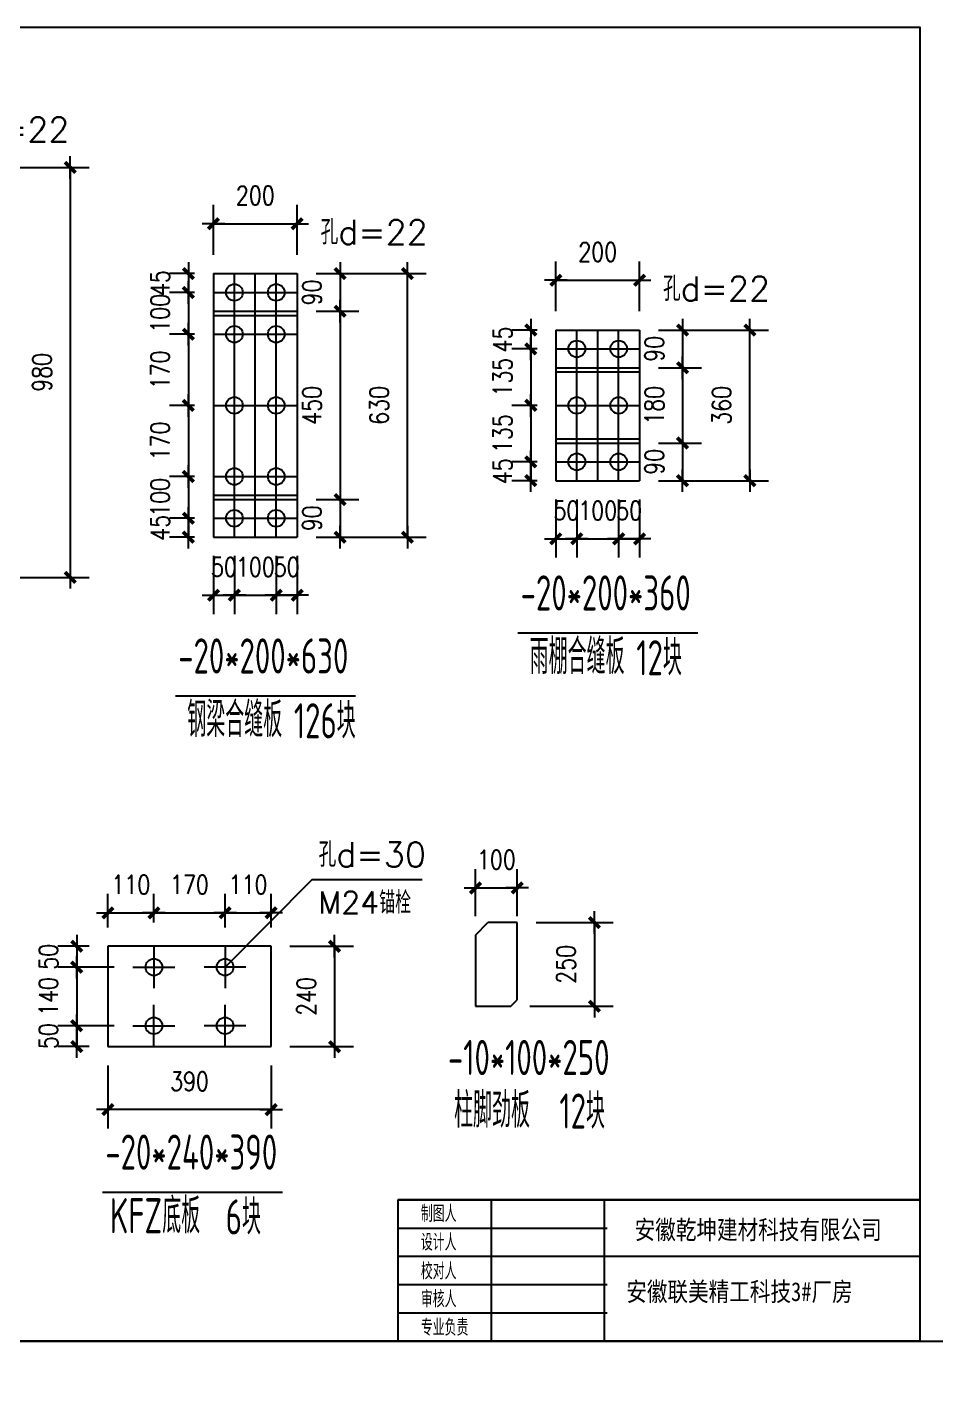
# Model space of a CAD drawing. Header units: millimetres. Extents: x 1471994 to 4527627, y -5186613 to -1927582.
# Drawn here: x 1483715 to 1488058, y -1968990 to -1962526 of the extents above; entities that cross this region are included whole.
import ezdxf

# ---------------------------------------------------------------- set-up
doc = ezdxf.new("R2010")
doc.units = ezdxf.units.MM
doc.header["$LTSCALE"] = 1000
doc.header["$PDMODE"] = 34
doc.linetypes.add('CENTER', pattern=[50.8, 31.75, -6.35, 6.35, -6.35])
doc.layers.add('轴线层', color=1, linetype='CENTER', lineweight=15)
doc.layers.add('钢架', color=7, linetype='Continuous', lineweight=25)
doc.styles.add('DIM_FONT', font='simplex.shx', dxfattribs={"width": 0.8, "bigfont": 'hztxt.shx'})
doc.styles.add('hz', font='gbenor.shx', dxfattribs={"width": 0.75, "height": 100, "bigfont": 'gbcbig.shx'})
doc.styles.get("Standard").update_dxf_attribs({"font": 'txt', "bigfont": 'gbcbig.shx'})
doc.styles.add('图框', font='')
doc.styles.get('图框').set_extended_font_data('SimSun')
doc.dimstyles.new('WGH(2)', dxfattribs={"dimscale": 1.2, "dimtxt": 100, "dimasz": 0.5, "dimexe": 75, "dimexo": 75, "dimgap": 75, "dimtad": 1, "dimdec": 0, "dimlfac": 0.5, "dimzin": 0, "dimdsep": 46, "dimtxsty": 'DIM_FONT', "dimblk1": '_DIMX', "dimblk2": '_DIMX', "dimsah": 1, "dimcen": 0.09, "dimclrd": 3, "dimclre": 3, "dimclrt": 7, "dimadec": 0, "dimazin": 0, "dimtfac": 1, "dimtdec": 0, "dimtix": 1, "dimtmove": 2, "dimatfit": 3, "dimldrblk": '_DIMX', "dimfxl": 1, "dimtolj": 1, "dimtzin": 0, "dimarcsym": 0})

# ---------------------------------------------------------------- blocks, each defined once
blk = doc.blocks.new('_DIMX')
blk.add_line((-150, 0), (150, 0))
at = {"const_width": 50}
blk.add_lwpolyline([(-70, -70), (70, 70)], dxfattribs=at)
blk = doc.blocks.new('*D285')
at = {"color": 3, "lineweight": -2}
for p, q in [((1483350.7, -1963197), (1484010.8, -1963197)), ((1483920.8, -1963197.4), (1483920.8, -1965156.6)), ((1483350.7, -1965157), (1484010.8, -1965157))]:
    blk.add_line(p, q, dxfattribs=at)
at = {"layer": 'Defpoints', "color": 0}
for p in [(1483260.7, -1963197), (1483260.7, -1965157), (1483920.8, -1965157)]:
    blk.add_point(p, dxfattribs=at)
at = {"color": 3, "lineweight": -2, "xscale": 0.36, "yscale": 0.36, "zscale": 0.36}
for p, rotation in [((1483920.8, -1963197), 90), ((1483920.8, -1965157), 270)]:
    blk.add_blockref('_DIMX', p, dxfattribs=dict(at, rotation=rotation))
at = {"color": 7, "insert": (1483785.8, -1964177), "char_height": 90, "attachment_point": 5, "rotation": 90, "style": 'DIM_FONT'}
blk.add_mtext('\\A1;980', dxfattribs=at)
blk = doc.blocks.new('*D301')
at = {"color": 3, "lineweight": -2}
for p, q in [((1484515.4, -1963704.7), (1484395.4, -1963704.7)), ((1484485.4, -1963704.3), (1484485.4, -1963704)), ((1484485.4, -1963704.7), (1484485.4, -1963794.7)), ((1484515.4, -1963794.7), (1484395.4, -1963794.7)), ((1484485.4, -1963795.1), (1484485.4, -1963795.4))]:
    blk.add_line(p, q, dxfattribs=at)
at = {"layer": 'Defpoints', "color": 0}
for p in [(1484605.4, -1963704.7), (1484485.4, -1963794.7), (1484605.4, -1963794.7)]:
    blk.add_point(p, dxfattribs=at)
at = {"color": 3, "lineweight": -2, "xscale": 0.36, "yscale": 0.36, "zscale": 0.36}
for p, rotation in [((1484485.4, -1963704.7), 270), ((1484485.4, -1963794.7), 90)]:
    blk.add_blockref('_DIMX', p, dxfattribs=dict(at, rotation=rotation))
at = {"color": 7, "insert": (1484350.4, -1963749.7), "char_height": 90, "attachment_point": 5, "rotation": 90, "style": 'DIM_FONT'}
blk.add_mtext('\\A1;45', dxfattribs=at)
blk = doc.blocks.new('*D302')
at = {"color": 3, "lineweight": -2}
for p, q in [((1484515.4, -1963794.7), (1484395.4, -1963794.7)), ((1484485.4, -1963794.3), (1484485.4, -1963794)), ((1484485.4, -1963794.7), (1484485.4, -1963994.7)), ((1484515.4, -1963994.7), (1484395.4, -1963994.7)), ((1484485.4, -1963995.1), (1484485.4, -1963995.4))]:
    blk.add_line(p, q, dxfattribs=at)
at = {"layer": 'Defpoints', "color": 0}
for p in [(1484605.4, -1963794.7), (1484485.4, -1963994.7), (1484605.4, -1963994.7)]:
    blk.add_point(p, dxfattribs=at)
at = {"color": 3, "lineweight": -2, "xscale": 0.36, "yscale": 0.36, "zscale": 0.36}
for p, rotation in [((1484485.4, -1963794.7), 270), ((1484485.4, -1963994.7), 90)]:
    blk.add_blockref('_DIMX', p, dxfattribs=dict(at, rotation=rotation))
at = {"color": 7, "insert": (1484350.4, -1963894.7), "char_height": 90, "attachment_point": 5, "rotation": 90, "style": 'DIM_FONT'}
blk.add_mtext('\\A1;100', dxfattribs=at)
blk = doc.blocks.new('*D303')
at = {"color": 3, "lineweight": -2}
for p, q in [((1484515.4, -1963994.7), (1484395.4, -1963994.7)), ((1484485.4, -1963994.3), (1484485.4, -1963994)), ((1484485.4, -1963994.7), (1484485.4, -1964334.7)), ((1484515.4, -1964334.7), (1484395.4, -1964334.7)), ((1484485.4, -1964335.1), (1484485.4, -1964335.4))]:
    blk.add_line(p, q, dxfattribs=at)
at = {"layer": 'Defpoints', "color": 0}
for p in [(1484605.4, -1963994.7), (1484485.4, -1964334.7), (1484605.4, -1964334.7)]:
    blk.add_point(p, dxfattribs=at)
at = {"color": 3, "lineweight": -2, "xscale": 0.36, "yscale": 0.36, "zscale": 0.36}
for p, rotation in [((1484485.4, -1963994.7), 270), ((1484485.4, -1964334.7), 90)]:
    blk.add_blockref('_DIMX', p, dxfattribs=dict(at, rotation=rotation))
at = {"color": 7, "insert": (1484350.4, -1964164.7), "char_height": 90, "attachment_point": 5, "rotation": 90, "style": 'DIM_FONT'}
blk.add_mtext('\\A1;170', dxfattribs=at)
blk = doc.blocks.new('*D304')
at = {"color": 3, "lineweight": -2}
for p, q in [((1484515.4, -1964334.7), (1484395.4, -1964334.7)), ((1484485.4, -1964334.3), (1484485.4, -1964334)), ((1484485.4, -1964334.7), (1484485.4, -1964674.7)), ((1484515.4, -1964674.7), (1484395.4, -1964674.7)), ((1484485.4, -1964675.1), (1484485.4, -1964675.4))]:
    blk.add_line(p, q, dxfattribs=at)
at = {"layer": 'Defpoints', "color": 0}
for p in [(1484605.4, -1964334.7), (1484485.4, -1964674.7), (1484605.4, -1964674.7)]:
    blk.add_point(p, dxfattribs=at)
at = {"color": 3, "lineweight": -2, "xscale": 0.36, "yscale": 0.36, "zscale": 0.36}
for p, rotation in [((1484485.4, -1964334.7), 270), ((1484485.4, -1964674.7), 90)]:
    blk.add_blockref('_DIMX', p, dxfattribs=dict(at, rotation=rotation))
at = {"color": 7, "insert": (1484350.4, -1964504.7), "char_height": 90, "attachment_point": 5, "rotation": 90, "style": 'DIM_FONT'}
blk.add_mtext('\\A1;170', dxfattribs=at)
blk = doc.blocks.new('*D305')
at = {"color": 3, "lineweight": -2}
for p, q in [((1484515.4, -1964674.7), (1484395.4, -1964674.7)), ((1484485.4, -1964674.3), (1484485.4, -1964674)), ((1484485.4, -1964674.7), (1484485.4, -1964874.7)), ((1484515.4, -1964874.7), (1484395.4, -1964874.7)), ((1484485.4, -1964875.1), (1484485.4, -1964875.4))]:
    blk.add_line(p, q, dxfattribs=at)
at = {"layer": 'Defpoints', "color": 0}
for p in [(1484605.4, -1964674.7), (1484485.4, -1964874.7), (1484605.4, -1964874.7)]:
    blk.add_point(p, dxfattribs=at)
at = {"color": 3, "lineweight": -2, "xscale": 0.36, "yscale": 0.36, "zscale": 0.36}
for p, rotation in [((1484485.4, -1964674.7), 270), ((1484485.4, -1964874.7), 90)]:
    blk.add_blockref('_DIMX', p, dxfattribs=dict(at, rotation=rotation))
at = {"color": 7, "insert": (1484350.4, -1964774.7), "char_height": 90, "attachment_point": 5, "rotation": 90, "style": 'DIM_FONT'}
blk.add_mtext('\\A1;100', dxfattribs=at)
blk = doc.blocks.new('*D306')
at = {"color": 3, "lineweight": -2}
for p, q in [((1484515.4, -1964874.7), (1484395.4, -1964874.7)), ((1484485.4, -1964874.3), (1484485.4, -1964874)), ((1484485.4, -1964874.7), (1484485.4, -1964964.7)), ((1484515.4, -1964964.7), (1484395.4, -1964964.7)), ((1484485.4, -1964965.1), (1484485.4, -1964965.4))]:
    blk.add_line(p, q, dxfattribs=at)
at = {"layer": 'Defpoints', "color": 0}
for p in [(1484605.4, -1964874.7), (1484485.4, -1964964.7), (1484605.4, -1964964.7)]:
    blk.add_point(p, dxfattribs=at)
at = {"color": 3, "lineweight": -2, "xscale": 0.36, "yscale": 0.36, "zscale": 0.36}
for p, rotation in [((1484485.4, -1964874.7), 270), ((1484485.4, -1964964.7), 90)]:
    blk.add_blockref('_DIMX', p, dxfattribs=dict(at, rotation=rotation))
at = {"color": 7, "insert": (1484350.4, -1964919.7), "char_height": 90, "attachment_point": 5, "rotation": 90, "style": 'DIM_FONT'}
blk.add_mtext('\\A1;45', dxfattribs=at)
blk = doc.blocks.new('*D307')
at = {"color": 3, "lineweight": -2}
for p, q in [((1485095.4, -1963704.7), (1485300.6, -1963704.7)), ((1485210.6, -1963704.3), (1485210.6, -1963704)), ((1485210.6, -1963704.7), (1485210.6, -1963884.7)), ((1485095.4, -1963884.7), (1485300.6, -1963884.7)), ((1485210.6, -1963885.1), (1485210.6, -1963885.4))]:
    blk.add_line(p, q, dxfattribs=at)
at = {"layer": 'Defpoints', "color": 0}
for p in [(1485005.4, -1963704.7), (1485005.4, -1963884.7), (1485210.6, -1963884.7)]:
    blk.add_point(p, dxfattribs=at)
at = {"color": 3, "lineweight": -2, "xscale": 0.36, "yscale": 0.36, "zscale": 0.36}
for p, rotation in [((1485210.6, -1963704.7), 270), ((1485210.6, -1963884.7), 90)]:
    blk.add_blockref('_DIMX', p, dxfattribs=dict(at, rotation=rotation))
at = {"color": 7, "insert": (1485075.6, -1963794.7), "char_height": 90, "attachment_point": 5, "rotation": 90, "style": 'DIM_FONT'}
blk.add_mtext('\\A1;90', dxfattribs=at)
blk = doc.blocks.new('*D308')
at = {"color": 3, "lineweight": -2}
for p, q in [((1485095.4, -1963884.7), (1485300.6, -1963884.7)), ((1485210.6, -1963885.1), (1485210.6, -1964784.3)), ((1485095.4, -1964784.7), (1485300.6, -1964784.7))]:
    blk.add_line(p, q, dxfattribs=at)
at = {"layer": 'Defpoints', "color": 0}
for p in [(1485005.4, -1963884.7), (1485005.4, -1964784.7), (1485210.6, -1964784.7)]:
    blk.add_point(p, dxfattribs=at)
at = {"color": 3, "lineweight": -2, "xscale": 0.36, "yscale": 0.36, "zscale": 0.36}
for p, rotation in [((1485210.6, -1963884.7), 90), ((1485210.6, -1964784.7), 270)]:
    blk.add_blockref('_DIMX', p, dxfattribs=dict(at, rotation=rotation))
at = {"color": 7, "insert": (1485075.6, -1964334.7), "char_height": 90, "attachment_point": 5, "rotation": 90, "style": 'DIM_FONT'}
blk.add_mtext('\\A1;450', dxfattribs=at)
blk = doc.blocks.new('*D309')
at = {"color": 3, "lineweight": -2}
for p, q in [((1485095.4, -1964784.7), (1485300.6, -1964784.7)), ((1485210.6, -1964784.3), (1485210.6, -1964784)), ((1485210.6, -1964784.7), (1485210.6, -1964964.7)), ((1485095.4, -1964964.7), (1485300.6, -1964964.7)), ((1485210.6, -1964965.1), (1485210.6, -1964965.4))]:
    blk.add_line(p, q, dxfattribs=at)
at = {"layer": 'Defpoints', "color": 0}
for p in [(1485005.4, -1964784.7), (1485005.4, -1964964.7), (1485210.6, -1964964.7)]:
    blk.add_point(p, dxfattribs=at)
at = {"color": 3, "lineweight": -2, "xscale": 0.36, "yscale": 0.36, "zscale": 0.36}
for p, rotation in [((1485210.6, -1964784.7), 270), ((1485210.6, -1964964.7), 90)]:
    blk.add_blockref('_DIMX', p, dxfattribs=dict(at, rotation=rotation))
at = {"color": 7, "insert": (1485075.6, -1964874.7), "char_height": 90, "attachment_point": 5, "rotation": 90, "style": 'DIM_FONT'}
blk.add_mtext('\\A1;90', dxfattribs=at)
blk = doc.blocks.new('*D310')
at = {"color": 3, "lineweight": -2}
for p, q in [((1485095.4, -1963704.7), (1485622.2, -1963704.7)), ((1485532.2, -1964964.3), (1485532.2, -1963705.1)), ((1485095.4, -1964964.7), (1485622.2, -1964964.7))]:
    blk.add_line(p, q, dxfattribs=at)
at = {"layer": 'Defpoints', "color": 0}
for p in [(1485005.4, -1963704.7), (1485532.2, -1963704.7), (1485005.4, -1964964.7)]:
    blk.add_point(p, dxfattribs=at)
at = {"color": 3, "lineweight": -2, "xscale": 0.36, "yscale": 0.36, "zscale": 0.36}
for p, rotation in [((1485532.2, -1963704.7), 90), ((1485532.2, -1964964.7), 270)]:
    blk.add_blockref('_DIMX', p, dxfattribs=dict(at, rotation=rotation))
at = {"color": 7, "insert": (1485397.2, -1964334.7), "char_height": 90, "attachment_point": 5, "rotation": 90, "style": 'DIM_FONT'}
blk.add_mtext('\\A1;630', dxfattribs=at)
blk = doc.blocks.new('*D311')
at = {"color": 3, "lineweight": -2}
for p, q in [((1484605.4, -1963614.7), (1484605.4, -1963376.2)), ((1485005.4, -1963614.7), (1485005.4, -1963376.2)), ((1484605.7, -1963466.2), (1485005, -1963466.2))]:
    blk.add_line(p, q, dxfattribs=at)
at = {"layer": 'Defpoints', "color": 0}
for p in [(1485005.4, -1963466.2), (1484605.4, -1963704.7), (1485005.4, -1963704.7)]:
    blk.add_point(p, dxfattribs=at)
at = {"color": 3, "lineweight": -2, "xscale": 0.36, "yscale": 0.36, "zscale": 0.36, "rotation": 180}
blk.add_blockref('_DIMX', (1484605.4, -1963466.2), dxfattribs=at)
at = {"color": 3, "lineweight": -2, "xscale": 0.36, "yscale": 0.36, "zscale": 0.36}
blk.add_blockref('_DIMX', (1485005.4, -1963466.2), dxfattribs=at)
at = {"color": 7, "insert": (1484805.4, -1963331.2), "char_height": 90, "attachment_point": 5, "style": 'DIM_FONT'}
blk.add_mtext('\\A1;200', dxfattribs=at)
blk = doc.blocks.new('*D312')
at = {"color": 3, "lineweight": -2}
for p, q in [((1484605.4, -1965054.7), (1484605.4, -1965332.6)), ((1484705.4, -1965054.7), (1484705.4, -1965332.6)), ((1484605, -1965242.6), (1484604.6, -1965242.6)), ((1484605.4, -1965242.6), (1484705.4, -1965242.6)), ((1484705.7, -1965242.6), (1484706.1, -1965242.6))]:
    blk.add_line(p, q, dxfattribs=at)
at = {"layer": 'Defpoints', "color": 0}
for p in [(1484605.4, -1964964.7), (1484705.4, -1964964.7), (1484705.4, -1965242.6)]:
    blk.add_point(p, dxfattribs=at)
at = {"color": 3, "lineweight": -2, "xscale": 0.36, "yscale": 0.36, "zscale": 0.36}
blk.add_blockref('_DIMX', (1484605.4, -1965242.6), dxfattribs=at)
at = {"color": 3, "lineweight": -2, "xscale": 0.36, "yscale": 0.36, "zscale": 0.36, "rotation": 180}
blk.add_blockref('_DIMX', (1484705.4, -1965242.6), dxfattribs=at)
at = {"color": 7, "insert": (1484655.4, -1965107.6), "char_height": 90, "attachment_point": 5, "style": 'DIM_FONT'}
blk.add_mtext('\\A1;50', dxfattribs=at)
blk = doc.blocks.new('*D313')
at = {"color": 3, "lineweight": -2}
for p, q in [((1484705.4, -1965054.7), (1484705.4, -1965332.6)), ((1484905.4, -1965054.7), (1484905.4, -1965332.6)), ((1484705, -1965242.6), (1484704.6, -1965242.6)), ((1484705.4, -1965242.6), (1484905.4, -1965242.6)), ((1484905.7, -1965242.6), (1484906.1, -1965242.6))]:
    blk.add_line(p, q, dxfattribs=at)
at = {"layer": 'Defpoints', "color": 0}
for p in [(1484705.4, -1964964.7), (1484905.4, -1964964.7), (1484905.4, -1965242.6)]:
    blk.add_point(p, dxfattribs=at)
at = {"color": 3, "lineweight": -2, "xscale": 0.36, "yscale": 0.36, "zscale": 0.36}
blk.add_blockref('_DIMX', (1484705.4, -1965242.6), dxfattribs=at)
at = {"color": 3, "lineweight": -2, "xscale": 0.36, "yscale": 0.36, "zscale": 0.36, "rotation": 180}
blk.add_blockref('_DIMX', (1484905.4, -1965242.6), dxfattribs=at)
at = {"color": 7, "insert": (1484805.4, -1965107.6), "char_height": 90, "attachment_point": 5, "style": 'DIM_FONT'}
blk.add_mtext('\\A1;100', dxfattribs=at)
blk = doc.blocks.new('*D314')
at = {"color": 3, "lineweight": -2}
for p, q in [((1484905.4, -1965054.7), (1484905.4, -1965332.6)), ((1485005.4, -1965054.7), (1485005.4, -1965332.6)), ((1484905, -1965242.6), (1484904.6, -1965242.6)), ((1484905.4, -1965242.6), (1485005.4, -1965242.6)), ((1485005.7, -1965242.6), (1485006.1, -1965242.6))]:
    blk.add_line(p, q, dxfattribs=at)
at = {"layer": 'Defpoints', "color": 0}
for p in [(1484905.4, -1964964.7), (1485005.4, -1964964.7), (1485005.4, -1965242.6)]:
    blk.add_point(p, dxfattribs=at)
at = {"color": 3, "lineweight": -2, "xscale": 0.36, "yscale": 0.36, "zscale": 0.36}
blk.add_blockref('_DIMX', (1484905.4, -1965242.6), dxfattribs=at)
at = {"color": 3, "lineweight": -2, "xscale": 0.36, "yscale": 0.36, "zscale": 0.36, "rotation": 180}
blk.add_blockref('_DIMX', (1485005.4, -1965242.6), dxfattribs=at)
at = {"color": 7, "insert": (1484955.4, -1965107.6), "char_height": 90, "attachment_point": 5, "style": 'DIM_FONT'}
blk.add_mtext('\\A1;50', dxfattribs=at)
blk = doc.blocks.new('*D325')
at = {"color": 3, "lineweight": -2}
for p, q in [((1484010.8, -1966921), (1483861.7, -1966921)), ((1483951.7, -1966920.6), (1483951.7, -1966920.3)), ((1483951.7, -1966921), (1483951.7, -1967021)), ((1484130.8, -1967021), (1483861.7, -1967021)), ((1483951.7, -1967021.3), (1483951.7, -1967021.7))]:
    blk.add_line(p, q, dxfattribs=at)
at = {"layer": 'Defpoints', "color": 0}
for p in [(1484100.8, -1966921), (1483951.7, -1967021), (1484220.8, -1967021)]:
    blk.add_point(p, dxfattribs=at)
at = {"color": 3, "lineweight": -2, "xscale": 0.36, "yscale": 0.36, "zscale": 0.36}
for p, rotation in [((1483951.7, -1966921), 270), ((1483951.7, -1967021), 90)]:
    blk.add_blockref('_DIMX', p, dxfattribs=dict(at, rotation=rotation))
at = {"color": 7, "insert": (1483816.7, -1966971), "char_height": 90, "attachment_point": 5, "rotation": 90, "style": 'DIM_FONT'}
blk.add_mtext('\\A1;50', dxfattribs=at)
blk = doc.blocks.new('*D326')
at = {"color": 3, "lineweight": -2}
for p, q in [((1484130.8, -1967021), (1483861.7, -1967021)), ((1483951.7, -1967020.6), (1483951.7, -1967020.3)), ((1483951.7, -1967021), (1483951.7, -1967301)), ((1484130.8, -1967301), (1483861.7, -1967301)), ((1483951.7, -1967301.3), (1483951.7, -1967301.7))]:
    blk.add_line(p, q, dxfattribs=at)
at = {"layer": 'Defpoints', "color": 0}
for p in [(1484220.8, -1967021), (1483951.7, -1967301), (1484220.8, -1967301)]:
    blk.add_point(p, dxfattribs=at)
at = {"color": 3, "lineweight": -2, "xscale": 0.36, "yscale": 0.36, "zscale": 0.36}
for p, rotation in [((1483951.7, -1967021), 270), ((1483951.7, -1967301), 90)]:
    blk.add_blockref('_DIMX', p, dxfattribs=dict(at, rotation=rotation))
at = {"color": 7, "insert": (1483816.7, -1967161), "char_height": 90, "attachment_point": 5, "rotation": 90, "style": 'DIM_FONT'}
blk.add_mtext('\\A1;140', dxfattribs=at)
blk = doc.blocks.new('*D327')
at = {"color": 3, "lineweight": -2}
for p, q in [((1484130.8, -1967301), (1483861.7, -1967301)), ((1483951.7, -1967300.6), (1483951.7, -1967300.3)), ((1483951.7, -1967301), (1483951.7, -1967401)), ((1484010.8, -1967401), (1483861.7, -1967401)), ((1483951.7, -1967401.3), (1483951.7, -1967401.7))]:
    blk.add_line(p, q, dxfattribs=at)
at = {"layer": 'Defpoints', "color": 0}
for p in [(1484220.8, -1967301), (1483951.7, -1967401), (1484100.8, -1967401)]:
    blk.add_point(p, dxfattribs=at)
at = {"color": 3, "lineweight": -2, "xscale": 0.36, "yscale": 0.36, "zscale": 0.36}
for p, rotation in [((1483951.7, -1967301), 270), ((1483951.7, -1967401), 90)]:
    blk.add_blockref('_DIMX', p, dxfattribs=dict(at, rotation=rotation))
at = {"color": 7, "insert": (1483816.7, -1967351), "char_height": 90, "attachment_point": 5, "rotation": 90, "style": 'DIM_FONT'}
blk.add_mtext('\\A1;50', dxfattribs=at)
blk = doc.blocks.new('*D328')
at = {"color": 3, "lineweight": -2}
for p, q in [((1484100.8, -1966831), (1484100.8, -1966671)), ((1484320.8, -1966806.8), (1484320.8, -1966671)), ((1484100.5, -1966761), (1484100.1, -1966761)), ((1484100.8, -1966761), (1484320.8, -1966761)), ((1484321.2, -1966761), (1484321.6, -1966761))]:
    blk.add_line(p, q, dxfattribs=at)
at = {"layer": 'Defpoints', "color": 0}
for p in [(1484320.8, -1966761), (1484100.8, -1966921), (1484320.8, -1966896.8)]:
    blk.add_point(p, dxfattribs=at)
at = {"color": 3, "lineweight": -2, "xscale": 0.36, "yscale": 0.36, "zscale": 0.36}
blk.add_blockref('_DIMX', (1484100.8, -1966761), dxfattribs=at)
at = {"color": 3, "lineweight": -2, "xscale": 0.36, "yscale": 0.36, "zscale": 0.36, "rotation": 180}
blk.add_blockref('_DIMX', (1484320.8, -1966761), dxfattribs=at)
at = {"color": 7, "insert": (1484210.8, -1966626), "char_height": 90, "attachment_point": 5, "style": 'DIM_FONT'}
blk.add_mtext('\\A1;110', dxfattribs=at)
blk = doc.blocks.new('*D329')
at = {"color": 3, "lineweight": -2}
for p, q in [((1484320.8, -1966806.8), (1484320.8, -1966671)), ((1484660.8, -1966831), (1484660.8, -1966671)), ((1484320.5, -1966761), (1484320.1, -1966761)), ((1484320.8, -1966761), (1484660.8, -1966761)), ((1484661.2, -1966761), (1484661.6, -1966761))]:
    blk.add_line(p, q, dxfattribs=at)
at = {"layer": 'Defpoints', "color": 0}
for p in [(1484660.8, -1966761), (1484320.8, -1966896.8), (1484660.8, -1966921)]:
    blk.add_point(p, dxfattribs=at)
at = {"color": 3, "lineweight": -2, "xscale": 0.36, "yscale": 0.36, "zscale": 0.36}
blk.add_blockref('_DIMX', (1484320.8, -1966761), dxfattribs=at)
at = {"color": 3, "lineweight": -2, "xscale": 0.36, "yscale": 0.36, "zscale": 0.36, "rotation": 180}
blk.add_blockref('_DIMX', (1484660.8, -1966761), dxfattribs=at)
at = {"color": 7, "insert": (1484490.8, -1966626), "char_height": 90, "attachment_point": 5, "style": 'DIM_FONT'}
blk.add_mtext('\\A1;170', dxfattribs=at)
blk = doc.blocks.new('*D330')
at = {"color": 3, "lineweight": -2}
for p, q in [((1484660.8, -1966831), (1484660.8, -1966671)), ((1484880.8, -1966831), (1484880.8, -1966671)), ((1484660.5, -1966761), (1484660.1, -1966761)), ((1484660.8, -1966761), (1484880.8, -1966761)), ((1484881.2, -1966761), (1484881.6, -1966761))]:
    blk.add_line(p, q, dxfattribs=at)
at = {"layer": 'Defpoints', "color": 0}
for p in [(1484880.8, -1966761), (1484660.8, -1966921), (1484880.8, -1966921)]:
    blk.add_point(p, dxfattribs=at)
at = {"color": 3, "lineweight": -2, "xscale": 0.36, "yscale": 0.36, "zscale": 0.36}
blk.add_blockref('_DIMX', (1484660.8, -1966761), dxfattribs=at)
at = {"color": 3, "lineweight": -2, "xscale": 0.36, "yscale": 0.36, "zscale": 0.36, "rotation": 180}
blk.add_blockref('_DIMX', (1484880.8, -1966761), dxfattribs=at)
at = {"color": 7, "insert": (1484770.8, -1966626), "char_height": 90, "attachment_point": 5, "style": 'DIM_FONT'}
blk.add_mtext('\\A1;110', dxfattribs=at)
blk = doc.blocks.new('*D331')
at = {"color": 3, "lineweight": -2}
for p, q in [((1484970.8, -1966921), (1485274, -1966921)), ((1485184, -1966921.3), (1485184, -1967400.6)), ((1484970.8, -1967401), (1485274, -1967401))]:
    blk.add_line(p, q, dxfattribs=at)
at = {"layer": 'Defpoints', "color": 0}
for p in [(1484880.8, -1966921), (1484880.8, -1967401), (1485184, -1967401)]:
    blk.add_point(p, dxfattribs=at)
at = {"color": 3, "lineweight": -2, "xscale": 0.36, "yscale": 0.36, "zscale": 0.36}
for p, rotation in [((1485184, -1966921), 90), ((1485184, -1967401), 270)]:
    blk.add_blockref('_DIMX', p, dxfattribs=dict(at, rotation=rotation))
at = {"color": 7, "insert": (1485049, -1967161), "char_height": 90, "attachment_point": 5, "rotation": 90, "style": 'DIM_FONT'}
blk.add_mtext('\\A1;240', dxfattribs=at)
blk = doc.blocks.new('*D332')
at = {"color": 3, "lineweight": -2}
for p, q in [((1484100.8, -1967491), (1484100.8, -1967791.9)), ((1484880.8, -1967491), (1484880.8, -1967791.9)), ((1484880.5, -1967701.9), (1484101.2, -1967701.9))]:
    blk.add_line(p, q, dxfattribs=at)
at = {"layer": 'Defpoints', "color": 0}
for p in [(1484100.8, -1967401), (1484880.8, -1967401), (1484100.8, -1967701.9)]:
    blk.add_point(p, dxfattribs=at)
at = {"color": 3, "lineweight": -2, "xscale": 0.36, "yscale": 0.36, "zscale": 0.36, "rotation": 180}
blk.add_blockref('_DIMX', (1484100.8, -1967701.9), dxfattribs=at)
at = {"color": 3, "lineweight": -2, "xscale": 0.36, "yscale": 0.36, "zscale": 0.36}
blk.add_blockref('_DIMX', (1484880.8, -1967701.9), dxfattribs=at)
at = {"color": 7, "insert": (1484490.8, -1967566.9), "char_height": 90, "attachment_point": 5, "style": 'DIM_FONT'}
blk.add_mtext('\\A1;390', dxfattribs=at)
blk = doc.blocks.new('*D333')
at = {"color": 3, "lineweight": -2}
for p, q in [((1486147.2, -1966807.6), (1486515.7, -1966807.6)), ((1486425.7, -1966808), (1486425.7, -1967207.3)), ((1486117.2, -1967207.6), (1486515.7, -1967207.6))]:
    blk.add_line(p, q, dxfattribs=at)
at = {"layer": 'Defpoints', "color": 0}
for p in [(1486057.2, -1966807.6), (1486027.2, -1967207.6), (1486425.7, -1967207.6)]:
    blk.add_point(p, dxfattribs=at)
at = {"color": 3, "lineweight": -2, "xscale": 0.36, "yscale": 0.36, "zscale": 0.36}
for p, rotation in [((1486425.7, -1966807.6), 90), ((1486425.7, -1967207.6), 270)]:
    blk.add_blockref('_DIMX', p, dxfattribs=dict(at, rotation=rotation))
at = {"color": 7, "insert": (1486290.7, -1967007.6), "char_height": 90, "attachment_point": 5, "rotation": 90, "style": 'DIM_FONT'}
blk.add_mtext('\\A1;250', dxfattribs=at)
blk = doc.blocks.new('*D334')
at = {"color": 3, "lineweight": -2}
for p, q in [((1485857.2, -1966777.6), (1485857.2, -1966552.1)), ((1486057.2, -1966777.6), (1486057.2, -1966552.1)), ((1485856.8, -1966642.1), (1485856.5, -1966642.1)), ((1485857.2, -1966642.1), (1486057.2, -1966642.1)), ((1486057.6, -1966642.1), (1486057.9, -1966642.1))]:
    blk.add_line(p, q, dxfattribs=at)
at = {"layer": 'Defpoints', "color": 0}
for p in [(1486057.2, -1966642.1), (1485857.2, -1966867.6), (1486057.2, -1966867.6)]:
    blk.add_point(p, dxfattribs=at)
at = {"color": 3, "lineweight": -2, "xscale": 0.36, "yscale": 0.36, "zscale": 0.36}
blk.add_blockref('_DIMX', (1485857.2, -1966642.1), dxfattribs=at)
at = {"color": 3, "lineweight": -2, "xscale": 0.36, "yscale": 0.36, "zscale": 0.36, "rotation": 180}
blk.add_blockref('_DIMX', (1486057.2, -1966642.1), dxfattribs=at)
at = {"color": 7, "insert": (1485957.2, -1966507.1), "char_height": 90, "attachment_point": 5, "style": 'DIM_FONT'}
blk.add_mtext('\\A1;100', dxfattribs=at)
blk = doc.blocks.new('*D335')
at = {"color": 3, "lineweight": -2}
for p, q in [((1486151.7, -1963974.7), (1486031.7, -1963974.7)), ((1486121.7, -1963974.3), (1486121.7, -1963974)), ((1486121.7, -1963974.7), (1486121.7, -1964064.7)), ((1486151.7, -1964064.7), (1486031.7, -1964064.7)), ((1486121.7, -1964065.1), (1486121.7, -1964065.4))]:
    blk.add_line(p, q, dxfattribs=at)
at = {"layer": 'Defpoints', "color": 0}
for p in [(1486241.7, -1963974.7), (1486121.7, -1964064.7), (1486241.7, -1964064.7)]:
    blk.add_point(p, dxfattribs=at)
at = {"color": 3, "lineweight": -2, "xscale": 0.36, "yscale": 0.36, "zscale": 0.36}
for p, rotation in [((1486121.7, -1963974.7), 270), ((1486121.7, -1964064.7), 90)]:
    blk.add_blockref('_DIMX', p, dxfattribs=dict(at, rotation=rotation))
at = {"color": 7, "insert": (1485986.7, -1964019.7), "char_height": 90, "attachment_point": 5, "rotation": 90, "style": 'DIM_FONT'}
blk.add_mtext('\\A1;45', dxfattribs=at)
blk = doc.blocks.new('*D336')
at = {"color": 3, "lineweight": -2}
for p, q in [((1486151.7, -1964064.7), (1486031.7, -1964064.7)), ((1486121.7, -1964064.3), (1486121.7, -1964064)), ((1486121.7, -1964064.7), (1486121.7, -1964334.7)), ((1486151.7, -1964334.7), (1486031.7, -1964334.7)), ((1486121.7, -1964335.1), (1486121.7, -1964335.4))]:
    blk.add_line(p, q, dxfattribs=at)
at = {"layer": 'Defpoints', "color": 0}
for p in [(1486241.7, -1964064.7), (1486121.7, -1964334.7), (1486241.7, -1964334.7)]:
    blk.add_point(p, dxfattribs=at)
at = {"color": 3, "lineweight": -2, "xscale": 0.36, "yscale": 0.36, "zscale": 0.36}
for p, rotation in [((1486121.7, -1964064.7), 270), ((1486121.7, -1964334.7), 90)]:
    blk.add_blockref('_DIMX', p, dxfattribs=dict(at, rotation=rotation))
at = {"color": 7, "insert": (1485986.7, -1964199.7), "char_height": 90, "attachment_point": 5, "rotation": 90, "style": 'DIM_FONT'}
blk.add_mtext('\\A1;135', dxfattribs=at)
blk = doc.blocks.new('*D337')
at = {"color": 3, "lineweight": -2}
for p, q in [((1486151.7, -1964334.7), (1486031.7, -1964334.7)), ((1486121.7, -1964334.3), (1486121.7, -1964334)), ((1486121.7, -1964334.7), (1486121.7, -1964604.7)), ((1486151.7, -1964604.7), (1486031.7, -1964604.7)), ((1486121.7, -1964605.1), (1486121.7, -1964605.4))]:
    blk.add_line(p, q, dxfattribs=at)
at = {"layer": 'Defpoints', "color": 0}
for p in [(1486241.7, -1964334.7), (1486121.7, -1964604.7), (1486241.7, -1964604.7)]:
    blk.add_point(p, dxfattribs=at)
at = {"color": 3, "lineweight": -2, "xscale": 0.36, "yscale": 0.36, "zscale": 0.36}
for p, rotation in [((1486121.7, -1964334.7), 270), ((1486121.7, -1964604.7), 90)]:
    blk.add_blockref('_DIMX', p, dxfattribs=dict(at, rotation=rotation))
at = {"color": 7, "insert": (1485986.7, -1964469.7), "char_height": 90, "attachment_point": 5, "rotation": 90, "style": 'DIM_FONT'}
blk.add_mtext('\\A1;135', dxfattribs=at)
blk = doc.blocks.new('*D338')
at = {"color": 3, "lineweight": -2}
for p, q in [((1486151.7, -1964604.7), (1486031.7, -1964604.7)), ((1486121.7, -1964604.3), (1486121.7, -1964604)), ((1486121.7, -1964604.7), (1486121.7, -1964694.7)), ((1486151.7, -1964694.7), (1486031.7, -1964694.7)), ((1486121.7, -1964695.1), (1486121.7, -1964695.4))]:
    blk.add_line(p, q, dxfattribs=at)
at = {"layer": 'Defpoints', "color": 0}
for p in [(1486241.7, -1964604.7), (1486121.7, -1964694.7), (1486241.7, -1964694.7)]:
    blk.add_point(p, dxfattribs=at)
at = {"color": 3, "lineweight": -2, "xscale": 0.36, "yscale": 0.36, "zscale": 0.36}
for p, rotation in [((1486121.7, -1964604.7), 270), ((1486121.7, -1964694.7), 90)]:
    blk.add_blockref('_DIMX', p, dxfattribs=dict(at, rotation=rotation))
at = {"color": 7, "insert": (1485986.7, -1964649.7), "char_height": 90, "attachment_point": 5, "rotation": 90, "style": 'DIM_FONT'}
blk.add_mtext('\\A1;45', dxfattribs=at)
blk = doc.blocks.new('*D339')
at = {"color": 3, "lineweight": -2}
for p, q in [((1486731.7, -1963974.7), (1486936.9, -1963974.7)), ((1486846.9, -1963974.3), (1486846.9, -1963974)), ((1486846.9, -1963974.7), (1486846.9, -1964154.7)), ((1486731.7, -1964154.7), (1486936.9, -1964154.7)), ((1486846.9, -1964155.1), (1486846.9, -1964155.4))]:
    blk.add_line(p, q, dxfattribs=at)
at = {"layer": 'Defpoints', "color": 0}
for p in [(1486641.7, -1963974.7), (1486641.7, -1964154.7), (1486846.9, -1964154.7)]:
    blk.add_point(p, dxfattribs=at)
at = {"color": 3, "lineweight": -2, "xscale": 0.36, "yscale": 0.36, "zscale": 0.36}
for p, rotation in [((1486846.9, -1963974.7), 270), ((1486846.9, -1964154.7), 90)]:
    blk.add_blockref('_DIMX', p, dxfattribs=dict(at, rotation=rotation))
at = {"color": 7, "insert": (1486711.9, -1964064.7), "char_height": 90, "attachment_point": 5, "rotation": 90, "style": 'DIM_FONT'}
blk.add_mtext('\\A1;90', dxfattribs=at)
blk = doc.blocks.new('*D340')
at = {"color": 3, "lineweight": -2}
for p, q in [((1486731.7, -1964154.7), (1486936.9, -1964154.7)), ((1486846.9, -1964155.1), (1486846.9, -1964514.3)), ((1486731.7, -1964514.7), (1486936.9, -1964514.7))]:
    blk.add_line(p, q, dxfattribs=at)
at = {"layer": 'Defpoints', "color": 0}
for p in [(1486641.7, -1964154.7), (1486641.7, -1964514.7), (1486846.9, -1964514.7)]:
    blk.add_point(p, dxfattribs=at)
at = {"color": 3, "lineweight": -2, "xscale": 0.36, "yscale": 0.36, "zscale": 0.36}
for p, rotation in [((1486846.9, -1964154.7), 90), ((1486846.9, -1964514.7), 270)]:
    blk.add_blockref('_DIMX', p, dxfattribs=dict(at, rotation=rotation))
at = {"color": 7, "insert": (1486711.9, -1964334.7), "char_height": 90, "attachment_point": 5, "rotation": 90, "style": 'DIM_FONT'}
blk.add_mtext('\\A1;180', dxfattribs=at)
blk = doc.blocks.new('*D341')
at = {"color": 3, "lineweight": -2}
for p, q in [((1486731.7, -1964514.7), (1486936.9, -1964514.7)), ((1486846.9, -1964514.3), (1486846.9, -1964514)), ((1486846.9, -1964514.7), (1486846.9, -1964694.7)), ((1486731.7, -1964694.7), (1486936.9, -1964694.7)), ((1486846.9, -1964695.1), (1486846.9, -1964695.4))]:
    blk.add_line(p, q, dxfattribs=at)
at = {"layer": 'Defpoints', "color": 0}
for p in [(1486641.7, -1964514.7), (1486641.7, -1964694.7), (1486846.9, -1964694.7)]:
    blk.add_point(p, dxfattribs=at)
at = {"color": 3, "lineweight": -2, "xscale": 0.36, "yscale": 0.36, "zscale": 0.36}
for p, rotation in [((1486846.9, -1964514.7), 270), ((1486846.9, -1964694.7), 90)]:
    blk.add_blockref('_DIMX', p, dxfattribs=dict(at, rotation=rotation))
at = {"color": 7, "insert": (1486711.9, -1964604.7), "char_height": 90, "attachment_point": 5, "rotation": 90, "style": 'DIM_FONT'}
blk.add_mtext('\\A1;90', dxfattribs=at)
blk = doc.blocks.new('*D342')
at = {"color": 3, "lineweight": -2}
for p, q in [((1486731.7, -1963974.7), (1487258.5, -1963974.7)), ((1487168.5, -1964694.3), (1487168.5, -1963975.1)), ((1486731.7, -1964694.7), (1487258.5, -1964694.7))]:
    blk.add_line(p, q, dxfattribs=at)
at = {"layer": 'Defpoints', "color": 0}
for p in [(1486641.7, -1963974.7), (1487168.5, -1963974.7), (1486641.7, -1964694.7)]:
    blk.add_point(p, dxfattribs=at)
at = {"color": 3, "lineweight": -2, "xscale": 0.36, "yscale": 0.36, "zscale": 0.36}
for p, rotation in [((1487168.5, -1963974.7), 90), ((1487168.5, -1964694.7), 270)]:
    blk.add_blockref('_DIMX', p, dxfattribs=dict(at, rotation=rotation))
at = {"color": 7, "insert": (1487033.5, -1964334.7), "char_height": 90, "attachment_point": 5, "rotation": 90, "style": 'DIM_FONT'}
blk.add_mtext('\\A1;360', dxfattribs=at)
blk = doc.blocks.new('*D343')
at = {"color": 3, "lineweight": -2}
for p, q in [((1486241.7, -1963884.7), (1486241.7, -1963646.2)), ((1486641.7, -1963884.7), (1486641.7, -1963646.2)), ((1486242, -1963736.2), (1486641.3, -1963736.2))]:
    blk.add_line(p, q, dxfattribs=at)
at = {"layer": 'Defpoints', "color": 0}
for p in [(1486641.7, -1963736.2), (1486241.7, -1963974.7), (1486641.7, -1963974.7)]:
    blk.add_point(p, dxfattribs=at)
at = {"color": 3, "lineweight": -2, "xscale": 0.36, "yscale": 0.36, "zscale": 0.36, "rotation": 180}
blk.add_blockref('_DIMX', (1486241.7, -1963736.2), dxfattribs=at)
at = {"color": 3, "lineweight": -2, "xscale": 0.36, "yscale": 0.36, "zscale": 0.36}
blk.add_blockref('_DIMX', (1486641.7, -1963736.2), dxfattribs=at)
at = {"color": 7, "insert": (1486441.7, -1963601.2), "char_height": 90, "attachment_point": 5, "style": 'DIM_FONT'}
blk.add_mtext('\\A1;200', dxfattribs=at)
blk = doc.blocks.new('*D344')
at = {"color": 3, "lineweight": -2}
for p, q in [((1486241.7, -1964784.7), (1486241.7, -1965062.6)), ((1486341.7, -1964784.7), (1486341.7, -1965062.6)), ((1486241.3, -1964972.6), (1486240.9, -1964972.6)), ((1486241.7, -1964972.6), (1486341.7, -1964972.6)), ((1486342, -1964972.6), (1486342.4, -1964972.6))]:
    blk.add_line(p, q, dxfattribs=at)
at = {"layer": 'Defpoints', "color": 0}
for p in [(1486241.7, -1964694.7), (1486341.7, -1964694.7), (1486341.7, -1964972.6)]:
    blk.add_point(p, dxfattribs=at)
at = {"color": 3, "lineweight": -2, "xscale": 0.36, "yscale": 0.36, "zscale": 0.36}
blk.add_blockref('_DIMX', (1486241.7, -1964972.6), dxfattribs=at)
at = {"color": 3, "lineweight": -2, "xscale": 0.36, "yscale": 0.36, "zscale": 0.36, "rotation": 180}
blk.add_blockref('_DIMX', (1486341.7, -1964972.6), dxfattribs=at)
at = {"color": 7, "insert": (1486291.7, -1964837.6), "char_height": 90, "attachment_point": 5, "style": 'DIM_FONT'}
blk.add_mtext('\\A1;50', dxfattribs=at)
blk = doc.blocks.new('*D345')
at = {"color": 3, "lineweight": -2}
for p, q in [((1486341.7, -1964784.7), (1486341.7, -1965062.6)), ((1486541.7, -1964784.7), (1486541.7, -1965062.6)), ((1486341.3, -1964972.6), (1486340.9, -1964972.6)), ((1486341.7, -1964972.6), (1486541.7, -1964972.6)), ((1486542, -1964972.6), (1486542.4, -1964972.6))]:
    blk.add_line(p, q, dxfattribs=at)
at = {"layer": 'Defpoints', "color": 0}
for p in [(1486341.7, -1964694.7), (1486541.7, -1964694.7), (1486541.7, -1964972.6)]:
    blk.add_point(p, dxfattribs=at)
at = {"color": 3, "lineweight": -2, "xscale": 0.36, "yscale": 0.36, "zscale": 0.36}
blk.add_blockref('_DIMX', (1486341.7, -1964972.6), dxfattribs=at)
at = {"color": 3, "lineweight": -2, "xscale": 0.36, "yscale": 0.36, "zscale": 0.36, "rotation": 180}
blk.add_blockref('_DIMX', (1486541.7, -1964972.6), dxfattribs=at)
at = {"color": 7, "insert": (1486441.7, -1964837.6), "char_height": 90, "attachment_point": 5, "style": 'DIM_FONT'}
blk.add_mtext('\\A1;100', dxfattribs=at)
blk = doc.blocks.new('*D346')
at = {"color": 3, "lineweight": -2}
for p, q in [((1486541.7, -1964784.7), (1486541.7, -1965062.6)), ((1486641.7, -1964784.7), (1486641.7, -1965062.6)), ((1486541.3, -1964972.6), (1486540.9, -1964972.6)), ((1486541.7, -1964972.6), (1486641.7, -1964972.6)), ((1486642, -1964972.6), (1486642.4, -1964972.6))]:
    blk.add_line(p, q, dxfattribs=at)
at = {"layer": 'Defpoints', "color": 0}
for p in [(1486541.7, -1964694.7), (1486641.7, -1964694.7), (1486641.7, -1964972.6)]:
    blk.add_point(p, dxfattribs=at)
at = {"color": 3, "lineweight": -2, "xscale": 0.36, "yscale": 0.36, "zscale": 0.36}
blk.add_blockref('_DIMX', (1486541.7, -1964972.6), dxfattribs=at)
at = {"color": 3, "lineweight": -2, "xscale": 0.36, "yscale": 0.36, "zscale": 0.36, "rotation": 180}
blk.add_blockref('_DIMX', (1486641.7, -1964972.6), dxfattribs=at)
at = {"color": 7, "insert": (1486591.7, -1964837.6), "char_height": 90, "attachment_point": 5, "style": 'DIM_FONT'}
blk.add_mtext('\\A1;50', dxfattribs=at)

msp = doc.modelspace()

# ---------------------------------------------------------------- linework, layer by layer
for p, q in [((1484605.4, -1963704.7), (1484605.4, -1964964.7)), ((1484605.4, -1963704.7), (1485005.4, -1963704.7)), ((1484705.4, -1964964.7), (1484705.4, -1963704.7)), ((1484805.4, -1964964.7), (1484805.4, -1963704.7)), ((1484905.4, -1964964.7), (1484905.4, -1963704.7)), ((1485005.4, -1963704.7), (1485005.4, -1964964.7)), ((1484605.4, -1963794.7), (1485005.4, -1963794.7)), ((1484605.4, -1963884.7), (1485005.4, -1963884.7)), ((1484605.4, -1963904.7), (1485005.4, -1963904.7)), ((1484605.4, -1963994.7), (1485005.4, -1963994.7)), ((1486241.7, -1963974.7), (1486241.7, -1964694.7)), ((1486241.7, -1963974.7), (1486641.7, -1963974.7)), ((1486341.7, -1964694.7), (1486341.7, -1963974.7)), ((1486441.7, -1964694.7), (1486441.7, -1963974.7)), ((1486541.7, -1964694.7), (1486541.7, -1963974.7)), ((1486641.7, -1963974.7), (1486641.7, -1964694.7)), ((1486241.7, -1964064.7), (1486641.7, -1964064.7)), ((1486241.7, -1964154.7), (1486641.7, -1964154.7)), ((1486241.7, -1964174.7), (1486641.7, -1964174.7)), ((1484605.4, -1964334.7), (1485005.4, -1964334.7)), ((1486241.7, -1964334.7), (1486641.7, -1964334.7)), ((1486241.7, -1964494.7), (1486641.7, -1964494.7)), ((1486241.7, -1964514.7), (1486641.7, -1964514.7)), ((1486241.7, -1964604.7), (1486641.7, -1964604.7)), ((1484605.4, -1964674.7), (1485005.4, -1964674.7)), ((1486241.7, -1964694.7), (1486641.7, -1964694.7)), ((1484605.4, -1964764.7), (1485005.4, -1964764.7)), ((1484605.4, -1964784.7), (1485005.4, -1964784.7)), ((1484605.4, -1964874.7), (1485005.4, -1964874.7)), ((1484605.4, -1964964.7), (1485005.4, -1964964.7)), ((1486059.9, -1965423), (1486920.2, -1965423)), ((1484423.6, -1965724.3), (1485283.9, -1965724.3)), ((1485075.4, -1966603.9), (1484660.8, -1967021)), ((1485602.6, -1966603.9), (1485075.4, -1966603.9)), ((1485857.2, -1966867.6), (1485917.2, -1966807.6)), ((1486057.2, -1966807.6), (1485917.2, -1966807.6)), ((1486057.2, -1967177.6), (1486057.2, -1966807.6)), ((1484100.8, -1966921), (1484100.8, -1967401)), ((1484880.8, -1966921), (1484100.8, -1966921)), ((1484320.8, -1966921), (1484320.8, -1967121)), ((1484660.8, -1966921), (1484660.8, -1967121)), ((1484880.8, -1967401), (1484880.8, -1966921)), ((1485857.2, -1966867.6), (1485857.2, -1967207.6)), ((1484220.8, -1967021), (1484420.8, -1967021)), ((1484760.8, -1967021), (1484560.8, -1967021)), ((1486027.2, -1967207.6), (1486057.2, -1967177.6)), ((1484320.8, -1967401), (1484320.8, -1967201)), ((1484660.8, -1967401), (1484660.8, -1967201)), ((1485857.2, -1967207.6), (1486027.2, -1967207.6)), ((1484220.8, -1967301), (1484420.8, -1967301)), ((1484760.8, -1967301), (1484560.8, -1967301)), ((1484100.8, -1967401), (1484880.8, -1967401)), ((1484075.2, -1968096.5), (1484935.5, -1968096.5)), ((1487980.7, -1968133), (1485486.9, -1968133)), ((1485486.9, -1968133), (1485486.9, -1968809.3)), ((1485486.9, -1968133), (1487980.7, -1968133)), ((1485486.9, -1968133), (1485486.9, -1968809.3)), ((1485486.9, -1968133), (1487980.7, -1968133)), ((1485932.1, -1968133), (1485932.1, -1968809.3)), ((1485932.1, -1968133), (1485932.1, -1968809.3)), ((1485946.9, -1968133), (1487980.7, -1968133)), ((1485946.9, -1968133), (1487980.7, -1968133)), ((1485946.9, -1968133), (1487980.7, -1968133)), ((1485946.9, -1968133), (1487980.7, -1968133)), ((1486474.4, -1968809.3), (1486474.4, -1968133)), ((1487980.7, -1968133), (1487980.7, -1968809.3)), ((1485486.9, -1968268.2), (1486487.3, -1968268.2)), ((1485486.9, -1968268.2), (1486487.3, -1968268.2)), ((1485486.9, -1968403.5), (1487980.7, -1968403.5)), ((1485486.9, -1968403.5), (1487980.7, -1968403.5)), ((1485486.9, -1968538.8), (1486487.3, -1968538.8)), ((1485486.9, -1968538.8), (1486487.3, -1968538.8)), ((1485486.9, -1968674), (1486487.3, -1968674)), ((1485486.9, -1968674), (1486487.3, -1968674)), ((1485486.9, -1968809.3), (1486487.3, -1968809.3)), ((1485486.9, -1968809.3), (1487980.7, -1968809.3))]:
    msp.add_line(p, q)
for points in [[(1479708.2, -1962525.7), (1487980.7, -1962525.7), (1487980.7, -1968809.3), (1479708.2, -1968809.3)], [(1479708.2, -1968809.3), (1491038.6, -1968809.3), (1491038.6, -1976496.1), (1479708.2, -1976496.1)]]:
    msp.add_lwpolyline(points, close=True)
for centre in [(1484705.4, -1963794.7), (1484905.4, -1963794.7), (1484705.4, -1963994.7), (1484905.4, -1963994.7), (1486341.7, -1964064.7), (1486541.7, -1964064.7), (1484705.4, -1964334.7), (1484905.4, -1964334.7), (1486341.7, -1964334.7), (1486541.7, -1964334.7), (1486341.7, -1964604.7), (1486541.7, -1964604.7), (1484705.4, -1964674.7), (1484905.4, -1964674.7), (1484705.4, -1964874.7), (1484905.4, -1964874.7), (1484320.8, -1967021), (1484660.8, -1967021), (1484320.8, -1967301), (1484660.8, -1967301)]:
    msp.add_circle(centre, 40)

# ---------------------------------------------------------------- texts
at = {"style": '图框', "width": 0.8}
msp.add_text('安徽乾坤建材科技有限公司         ', height=90.172, dxfattribs=at).set_placement((1486618.1, -1968321.5))
msp.add_text('安徽乾坤建材科技有限公司         ', height=90.172, dxfattribs=at).set_placement((1486618.1, -1968321.5))
for tag, p in [('制图人', (1485596.5, -1968239.2)), ('制图人', (1485596.5, -1968239.2)), ('设计人', (1485596.5, -1968376.1)), ('设计人', (1485596.5, -1968376.1)), ('校对人', (1485596.5, -1968514)), ('校对人', (1485596.5, -1968514)), ('审核人', (1485596.5, -1968647.5)), ('审核人', (1485596.5, -1968647.5)), ('专业负责', (1485596.5, -1968783.1)), ('专业负责', (1485596.5, -1968783.1))]:
    msp.add_attdef(tag, p, '', height=78.9)
msp.add_attdef('安徽联美精工科技3#厂房', (1486578.2, -1968617.4), '宣城市博远顺达', height=90.17, dxfattribs=at)
at = {"layer": '轴线层', "color": 0, "linetype": 'ByBlock', "attachment_point": 1}
for s, insert, char_height, own_width in [('孔d=22', (1483405.4, -1962957), 117.21, 1441.651), ('孔d=22', (1485117.5, -1963448), 117.21, 1441.651), ('孔d=22', (1486753.8, -1963718), 117.21, 1441.651), ('孔d=30', (1485107.7, -1966423.6), 117.6, 1446.473), ('M24锚栓', (1485107.1, -1966658.8), 105.84, 1301.826)]:
    msp.add_mtext_dynamic_manual_height_columns(s, width=1506.743, gutter_width=12.5, heights=[336], dxfattribs=dict(at, insert=insert, char_height=char_height)).dxf.set("width", own_width)
at = {"layer": '钢架', "lineweight": 13, "char_height": 168, "attachment_point": 1, "style": 'hz'}
for s, insert, width in [('-20*200*360', (1486073.3, -1965147.6), 688.503), ('雨棚合缝板', (1486116.4, -1965451.8), 688.503), ('-20*200*630', (1484437, -1965448.9), 688.503), ('12块', (1486626, -1965457.6), 688.503), ('钢梁合缝板', (1484480.1, -1965753.1), 688.503), ('126块', (1484989.7, -1965758.9), 688.503), (' -10*100*250', (1485657.7, -1967368.7), 1125.583), ('柱脚劲板', (1485755.2, -1967620.6), 688.503), ('12块', (1486258.5, -1967624.8), 688.503), ('-20*240*390', (1484088.6, -1967821.1), 688.503), ('KFZ底板', (1484109.9, -1968125.3), 688.503), (' 6块', (1484595.5, -1968131.1), 688.503)]:
    msp.add_mtext(s, dxfattribs=dict(at, insert=insert, width=width))

# ---------------------------------------------------------------- dimensions: what is measured, and where the dimension line sits
for base, p1, p2, picture, middle in [((1483920.8, -1965157), (1483260.7, -1963197), (1483260.7, -1965157), '*D285', (1483785.8, -1964177)), ((1484485.4, -1963794.7), (1484605.4, -1963704.7), (1484605.4, -1963794.7), '*D301', (1484350.4, -1963749.7)), ((1485210.6, -1963884.7), (1485005.4, -1963704.7), (1485005.4, -1963884.7), '*D307', (1485075.6, -1963794.7)), ((1485532.2, -1963704.7), (1485005.4, -1964964.7), (1485005.4, -1963704.7), '*D310', (1485397.2, -1964334.7)), ((1484485.4, -1963994.7), (1484605.4, -1963794.7), (1484605.4, -1963994.7), '*D302', (1484350.4, -1963894.7)), ((1485210.6, -1964784.7), (1485005.4, -1963884.7), (1485005.4, -1964784.7), '*D308', (1485075.6, -1964334.7)), ((1484485.4, -1964334.7), (1484605.4, -1963994.7), (1484605.4, -1964334.7), '*D303', (1484350.4, -1964164.7)), ((1486121.7, -1964064.7), (1486241.7, -1963974.7), (1486241.7, -1964064.7), '*D335', (1485986.7, -1964019.7)), ((1486846.9, -1964154.7), (1486641.7, -1963974.7), (1486641.7, -1964154.7), '*D339', (1486711.9, -1964064.7)), ((1487168.5, -1963974.7), (1486641.7, -1964694.7), (1486641.7, -1963974.7), '*D342', (1487033.5, -1964334.7)), ((1486121.7, -1964334.7), (1486241.7, -1964064.7), (1486241.7, -1964334.7), '*D336', (1485986.7, -1964199.7)), ((1486846.9, -1964514.7), (1486641.7, -1964154.7), (1486641.7, -1964514.7), '*D340', (1486711.9, -1964334.7)), ((1484485.4, -1964674.7), (1484605.4, -1964334.7), (1484605.4, -1964674.7), '*D304', (1484350.4, -1964504.7)), ((1486121.7, -1964604.7), (1486241.7, -1964334.7), (1486241.7, -1964604.7), '*D337', (1485986.7, -1964469.7)), ((1486846.9, -1964694.7), (1486641.7, -1964514.7), (1486641.7, -1964694.7), '*D341', (1486711.9, -1964604.7)), ((1486121.7, -1964694.7), (1486241.7, -1964604.7), (1486241.7, -1964694.7), '*D338', (1485986.7, -1964649.7)), ((1484485.4, -1964874.7), (1484605.4, -1964674.7), (1484605.4, -1964874.7), '*D305', (1484350.4, -1964774.7)), ((1485210.6, -1964964.7), (1485005.4, -1964784.7), (1485005.4, -1964964.7), '*D309', (1485075.6, -1964874.7)), ((1484485.4, -1964964.7), (1484605.4, -1964874.7), (1484605.4, -1964964.7), '*D306', (1484350.4, -1964919.7)), ((1483951.7, -1967021), (1484100.8, -1966921), (1484220.8, -1967021), '*D325', (1483816.7, -1966971)), ((1485184, -1967401), (1484880.8, -1966921), (1484880.8, -1967401), '*D331', (1485049, -1967161)), ((1483951.7, -1967301), (1484220.8, -1967021), (1484220.8, -1967301), '*D326', (1483816.7, -1967161)), ((1483951.7, -1967401), (1484220.8, -1967301), (1484100.8, -1967401), '*D327', (1483816.7, -1967351))]:
    dim = msp.add_linear_dim(base=base, p1=p1, p2=p2, angle=90, dimstyle='WGH(2)', override={"dimtxt": 75, "dimasz": 0.3})
    dim.commit()
    dim.dimension.update_dxf_attribs({"geometry": picture, "text_midpoint": middle})
for base, p1, p2, picture, middle in [((1485005.4, -1963466.2), (1484605.4, -1963704.7), (1485005.4, -1963704.7), '*D311', (1484805.4, -1963331.2)), ((1486641.7, -1963736.2), (1486241.7, -1963974.7), (1486641.7, -1963974.7), '*D343', (1486441.7, -1963601.2)), ((1486341.7, -1964972.6), (1486241.7, -1964694.7), (1486341.7, -1964694.7), '*D344', (1486291.7, -1964837.6)), ((1486541.7, -1964972.6), (1486341.7, -1964694.7), (1486541.7, -1964694.7), '*D345', (1486441.7, -1964837.6)), ((1486641.7, -1964972.6), (1486541.7, -1964694.7), (1486641.7, -1964694.7), '*D346', (1486591.7, -1964837.6)), ((1484705.4, -1965242.6), (1484605.4, -1964964.7), (1484705.4, -1964964.7), '*D312', (1484655.4, -1965107.6)), ((1484905.4, -1965242.6), (1484705.4, -1964964.7), (1484905.4, -1964964.7), '*D313', (1484805.4, -1965107.6)), ((1485005.4, -1965242.6), (1484905.4, -1964964.7), (1485005.4, -1964964.7), '*D314', (1484955.4, -1965107.6)), ((1484320.8, -1966761), (1484100.8, -1966921), (1484320.8, -1966896.8), '*D328', (1484210.8, -1966626)), ((1484660.8, -1966761), (1484320.8, -1966896.8), (1484660.8, -1966921), '*D329', (1484490.8, -1966626)), ((1484880.8, -1966761), (1484660.8, -1966921), (1484880.8, -1966921), '*D330', (1484770.8, -1966626)), ((1484100.8, -1967701.9), (1484880.8, -1967401), (1484100.8, -1967401), '*D332', (1484490.8, -1967566.9))]:
    dim = msp.add_linear_dim(base=base, p1=p1, p2=p2, dimstyle='WGH(2)', override={"dimtxt": 75, "dimasz": 0.3})
    dim.commit()
    dim.dimension.update_dxf_attribs({"geometry": picture, "text_midpoint": middle})
dim = msp.add_linear_dim(base=(1486057.2, -1966642.1), p1=(1485857.2, -1966867.6), p2=(1486057.2, -1966867.6), text='100', dimstyle='WGH(2)', override={"dimtxt": 75, "dimasz": 0.3})
dim.commit()
dim.dimension.update_dxf_attribs({"geometry": '*D334', "text_midpoint": (1485957.2, -1966507.1)})
dim = msp.add_linear_dim(base=(1486425.7, -1967207.6), p1=(1486057.2, -1966807.6), p2=(1486027.2, -1967207.6), angle=90, text='250', dimstyle='WGH(2)', override={"dimtxt": 75, "dimasz": 0.3})
dim.commit()
dim.dimension.update_dxf_attribs({"geometry": '*D333', "text_midpoint": (1486290.7, -1967007.6)})

doc.saveas('drawing.dxf')
